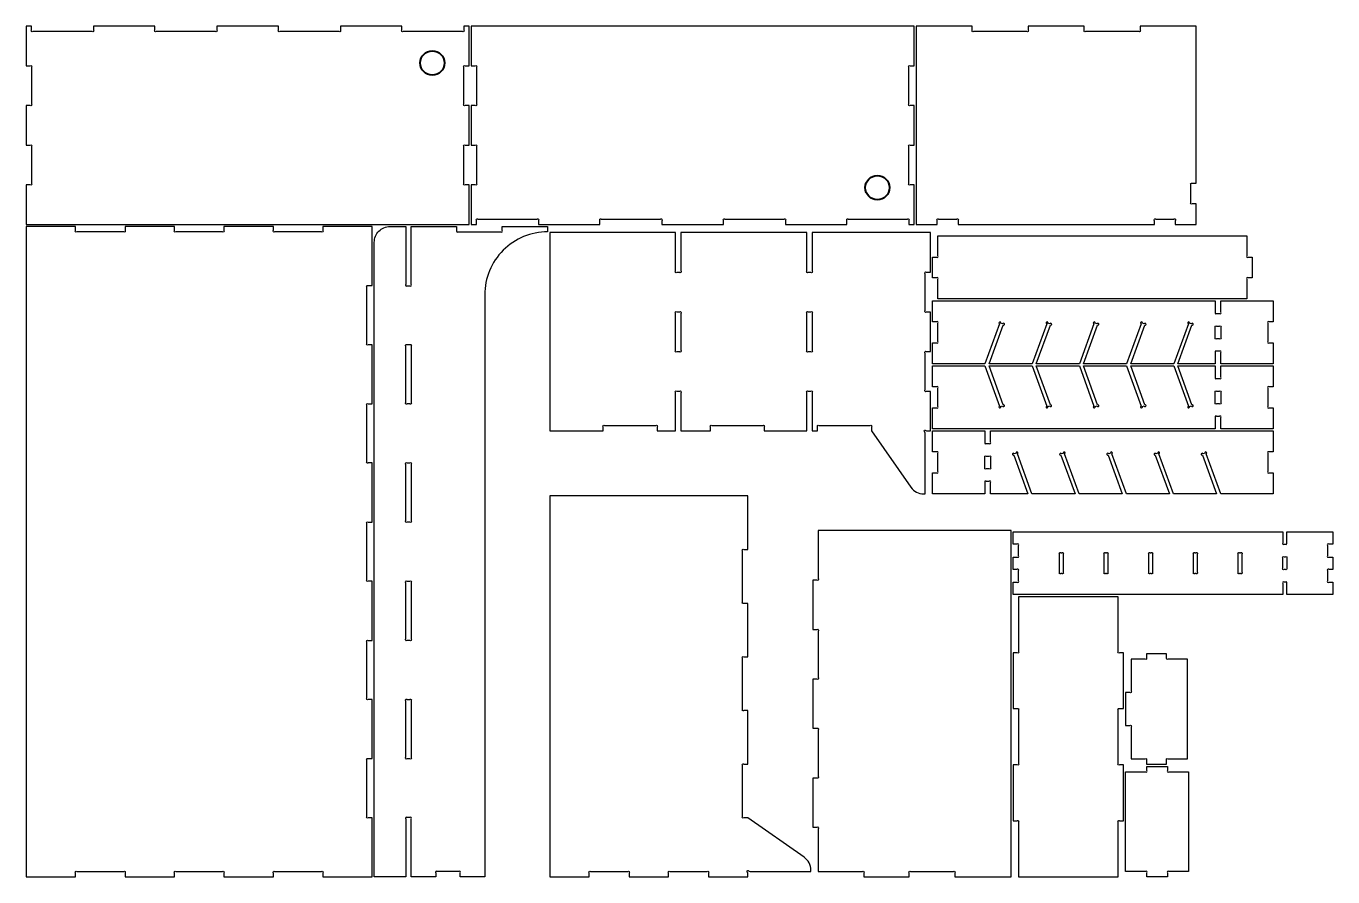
# Model space of a CAD drawing. Header units: millimetres. Extents: x 430 to 9034, y -5038 to -196.
# Drawn here: x 4859 to 9012, y -2898 to -196 of the extents above; entities that cross this region are included whole.
import ezdxf

# ---------------------------------------------------------------- set-up
doc = ezdxf.new("R2010")
doc.units = ezdxf.units.MM
doc.header["$LTSCALE"] = 12.7
doc.layers.get('0').update_dxf_attribs({"linetype": 'CONTINUOUS'})
doc.layers.add('Visible', color=7, linetype='CONTINUOUS', lineweight=40)

msp = doc.modelspace()

# ---------------------------------------------------------------- linework, layer by layer
for points in [[(5068.2, -213, 0.183086), (5067.9, -212.9), (4879.8, -212.9, 0.183086), (4879.4, -213, -0.940716), (4875.2, -208.8, 0.183086), (4875.3, -208.4), (4875.3, -195.7), (4858.5, -195.7), (4858.5, -321.7), (4871.3, -321.7, 0.183086), (4871.6, -321.5, -0.940716), (4875.8, -325.8, 0.183086), (4875.7, -326.1), (4875.7, -443.2, 0.183086), (4875.8, -443.6, -0.940716), (4871.6, -447.8, 0.183086), (4871.3, -447.7), (4858.5, -447.7), (4858.5, -573.7), (4871.3, -573.7, 0.183086), (4871.6, -573.5, -0.940716), (4875.8, -577.8, 0.183086), (4875.7, -578.1), (4875.7, -695.2, 0.183086), (4875.8, -695.6, -0.940716), (4871.6, -699.8, 0.183086), (4871.3, -699.7), (4858.5, -699.7), (4858.5, -825.7), (6266.5, -825.7), (6266.5, -699.7), (6253.8, -699.7, 0.183086), (6253.4, -699.8, -0.940716), (6249.2, -695.6, 0.183086), (6249.3, -695.2), (6249.3, -578.1, 0.183086), (6249.2, -577.8, -0.940716), (6253.4, -573.5, 0.183086), (6253.8, -573.7), (6266.5, -573.7), (6266.5, -447.7), (6253.8, -447.7, 0.183086), (6253.4, -447.8, -0.940716), (6249.2, -443.6, 0.183086), (6249.3, -443.2), (6249.3, -326.1, 0.183086), (6249.2, -325.8, -0.940716), (6253.4, -321.5, 0.183086), (6253.8, -321.7), (6266.5, -321.7), (6266.5, -195.7), (6249.7, -195.7), (6249.7, -208.4, 0.183086), (6249.8, -208.8, -0.940716), (6245.6, -213, 0.183086), (6245.3, -212.9), (6057.1, -212.9, 0.183086), (6056.8, -213, -0.940716), (6052.6, -208.8, 0.183086), (6052.7, -208.4), (6052.7, -195.7), (5857.3, -195.7), (5857.3, -208.4, 0.183086), (5857.4, -208.8, -0.940716), (5853.1, -213, 0.183086), (5852.8, -212.9), (5664.7, -212.9, 0.183086), (5664.3, -213, -0.940716), (5660.1, -208.8, 0.183086), (5660.2, -208.4), (5660.2, -195.7), (5464.8, -195.7), (5464.8, -208.4, 0.183086), (5464.9, -208.8, -0.940716), (5460.7, -213, 0.183086), (5460.4, -212.9), (5272.2, -212.9, 0.183086), (5271.9, -213, -0.940716), (5267.6, -208.8, 0.183086), (5267.8, -208.4), (5267.8, -195.7), (5072.3, -195.7), (5072.3, -208.4, 0.183086), (5072.5, -208.8, -0.940716)], [(6293.9, -808.3, 0.183086), (6294.3, -808.5), (6482.4, -808.5, 0.183086), (6482.7, -808.3, -0.940716), (6487, -812.6, 0.183086), (6486.8, -812.9), (6486.8, -825.7), (6682.3, -825.7), (6682.3, -812.9, 0.183086), (6682.1, -812.6, -0.940716), (6686.4, -808.3, 0.183086), (6686.7, -808.5), (6874.9, -808.5, 0.183086), (6875.2, -808.3, -0.940716), (6879.4, -812.6, 0.183086), (6879.3, -812.9), (6879.3, -825.7), (7074.7, -825.7), (7074.7, -812.9, 0.183086), (7074.6, -812.6, -0.940716), (7078.8, -808.3, 0.183086), (7079.2, -808.5), (7267.3, -808.5, 0.183086), (7267.6, -808.3, -0.940716), (7271.9, -812.6, 0.183086), (7271.8, -812.9), (7271.8, -825.7), (7467.2, -825.7), (7467.2, -812.9, 0.183086), (7467.1, -812.6, -0.940716), (7471.3, -808.3, 0.183086), (7471.6, -808.5), (7659.8, -808.5, 0.183086), (7660.1, -808.3, -0.940716), (7664.3, -812.6, 0.183086), (7664.2, -812.9), (7664.2, -825.7), (7681, -825.7), (7681, -699.7), (7668.3, -699.7, 0.183086), (7667.9, -699.8, -0.940716), (7663.7, -695.6, 0.183086), (7663.8, -695.2), (7663.8, -578.1, 0.183086), (7663.7, -577.8, -0.940716), (7667.9, -573.5, 0.183086), (7668.3, -573.7), (7681, -573.7), (7681, -447.7), (7668.3, -447.7, 0.183086), (7667.9, -447.8, -0.940716), (7663.7, -443.6, 0.183086), (7663.8, -443.2), (7663.8, -326.1, 0.183086), (7663.7, -325.8, -0.940716), (7667.9, -321.5, 0.183086), (7668.3, -321.7), (7681, -321.7), (7681, -195.7), (6273, -195.7), (6273, -321.7), (6285.8, -321.7, 0.183086), (6286.1, -321.5, -0.940716), (6290.3, -325.8, 0.183086), (6290.2, -326.1), (6290.2, -443.2, 0.183086), (6290.3, -443.6, -0.940716), (6286.1, -447.8, 0.183086), (6285.8, -447.7), (6273, -447.7), (6273, -573.7), (6285.8, -573.7, 0.183086), (6286.1, -573.5, -0.940716), (6290.3, -577.8, 0.183086), (6290.2, -578.1), (6290.2, -695.2, 0.183086), (6290.3, -695.6, -0.940716), (6286.1, -699.8, 0.183086), (6285.8, -699.7), (6273, -699.7), (6273, -825.7), (6289.8, -825.7), (6289.8, -812.9, 0.183086), (6289.7, -812.6, -0.940716)], [(8510.8, -825.7), (8577.5, -825.7), (8577.5, -760.3), (8564.8, -760.3, 0.183086), (8564.4, -760.5, -0.940716), (8560.2, -756.2, 0.183086), (8560.3, -755.9), (8560.3, -699.4, 0.183086), (8560.2, -699.1, -0.940716), (8564.4, -694.9, 0.183086), (8564.8, -695), (8577.5, -695), (8577.5, -195.7), (8399.5, -195.7), (8399.5, -208.4, 0.183086), (8399.6, -208.8, -0.940716), (8395.4, -213, 0.183086), (8395.1, -212.9), (8226, -212.9, 0.183086), (8225.6, -213, -0.940716), (8221.4, -208.8, 0.183086), (8221.5, -208.4), (8221.5, -195.7), (8043.5, -195.7), (8043.5, -208.4, 0.183086), (8043.6, -208.8, -0.940716), (8039.4, -213, 0.183086), (8039.1, -212.9), (7870, -212.9, 0.183086), (7869.6, -213, -0.940716), (7865.4, -208.8, 0.183086), (7865.5, -208.4), (7865.5, -195.7), (7687.5, -195.7), (7687.5, -825.7), (7754.2, -825.7), (7754.2, -812.9, 0.183086), (7754.1, -812.6, -0.940716), (7758.3, -808.3, 0.183086), (7758.6, -808.5), (7816.4, -808.5, 0.183086), (7816.7, -808.3, -0.940716), (7821, -812.6, 0.183086), (7820.8, -812.9), (7820.8, -825.7), (8444.2, -825.7), (8444.2, -812.9, 0.183086), (8444.1, -812.6, -0.940716), (8448.3, -808.3, 0.183086), (8448.6, -808.5), (8506.4, -808.5, 0.183086), (8506.7, -808.3, -0.940716), (8511, -812.6, 0.183086), (8510.8, -812.9)], [(5801.4, -832.2), (5801.4, -844.9, 0.183086), (5801.5, -845.3, -0.940716), (5797.3, -849.5, 0.183086), (5796.9, -849.4), (5648.7, -849.4, 0.183086), (5648.3, -849.5, -0.940716), (5644.1, -845.3, 0.183086), (5644.2, -844.9), (5644.2, -832.2), (5487.1, -832.2), (5487.1, -844.9, 0.183086), (5487.2, -845.3, -0.940716), (5483, -849.5, 0.183086), (5482.6, -849.4), (5334.4, -849.4, 0.183086), (5334.1, -849.5, -0.940716), (5329.8, -845.3, 0.183086), (5329.9, -844.9), (5329.9, -832.2), (5172.8, -832.2), (5172.8, -844.9, 0.183086), (5172.9, -845.3, -0.940716), (5168.7, -849.5, 0.183086), (5168.4, -849.4), (5020.1, -849.4, 0.183086), (5019.8, -849.5, -0.940716), (5015.5, -845.3, 0.183086), (5015.7, -844.9), (5015.7, -832.2), (4858.5, -832.2), (4858.5, -2898.2), (5015.7, -2898.2), (5015.7, -2885.4, 0.183086), (5015.5, -2885.1, -0.940716), (5019.8, -2880.8, 0.183086), (5020.1, -2881), (5168.4, -2881, 0.183086), (5168.7, -2880.8, -0.940716), (5172.9, -2885.1, 0.183086), (5172.8, -2885.4), (5172.8, -2898.2), (5329.9, -2898.2), (5329.9, -2885.4, 0.183086), (5329.8, -2885.1, -0.940716), (5334.1, -2880.8, 0.183086), (5334.4, -2881), (5482.6, -2881, 0.183086), (5483, -2880.8, -0.940716), (5487.2, -2885.1, 0.183086), (5487.1, -2885.4), (5487.1, -2898.2), (5644.2, -2898.2), (5644.2, -2885.4, 0.183086), (5644.1, -2885.1, -0.940716), (5648.3, -2880.8, 0.183086), (5648.7, -2881), (5796.9, -2881, 0.183086), (5797.3, -2880.8, -0.940716), (5801.5, -2885.1, 0.183086), (5801.4, -2885.4), (5801.4, -2898.2), (5958.5, -2898.2), (5958.5, -2710.3), (5945.8, -2710.3, 0.183086), (5945.4, -2710.5, -0.940716), (5941.2, -2706.2, 0.183086), (5941.3, -2705.9), (5941.3, -2527, 0.183086), (5941.2, -2526.6, -0.940716), (5945.4, -2522.4, 0.183086), (5945.8, -2522.5), (5958.5, -2522.5), (5958.5, -2334.7), (5945.8, -2334.7, 0.183086), (5945.4, -2334.8, -0.940716), (5941.2, -2330.6, 0.183086), (5941.3, -2330.3), (5941.3, -2151.3, 0.183086), (5941.2, -2151, -0.940716), (5945.4, -2146.8, 0.183086), (5945.8, -2146.9), (5958.5, -2146.9), (5958.5, -1959.1), (5945.8, -1959.1, 0.183086), (5945.4, -1959.2, -0.940716), (5941.2, -1955, 0.183086), (5941.3, -1954.6), (5941.3, -1775.7, 0.183086), (5941.2, -1775.4, -0.940716), (5945.4, -1771.1, 0.183086), (5945.8, -1771.3), (5958.5, -1771.3), (5958.5, -1583.4), (5945.8, -1583.4, 0.183086), (5945.4, -1583.6, -0.940716), (5941.2, -1579.3, 0.183086), (5941.3, -1579), (5941.3, -1400.1, 0.183086), (5941.2, -1399.7, -0.940716), (5945.4, -1395.5, 0.183086), (5945.8, -1395.6), (5958.5, -1395.6), (5958.5, -1207.8), (5945.8, -1207.8, 0.183086), (5945.4, -1207.9, -0.940716), (5941.2, -1203.7, 0.183086), (5941.3, -1203.4), (5941.3, -1024.4, 0.183086), (5941.2, -1024.1, -0.940716), (5945.4, -1019.9, 0.183086), (5945.8, -1020), (5958.5, -1020), (5958.5, -832.2)], [(6068.9, -1020.5, -0.183086), (6069.3, -1020.4), (6077.8, -1020.4, -0.183086), (6078.1, -1020.5, 0.940716), (6082.3, -1016.3, -0.183086), (6082.2, -1015.9), (6082.2, -832.2), (6226.8, -832.2), (6226.8, -844.9, -0.183086), (6226.7, -845.3, 0.940716), (6230.9, -849.5, -0.183086), (6231.3, -849.4), (6367, -849.4, -0.183086), (6367.3, -849.5, 0.940716), (6371.5, -845.3, -0.183086), (6371.4, -844.9), (6371.4, -832.2), (6516, -832.2), (6516, -849.2, 0.414214), (6316, -1049.2), (6316, -2898.2), (6238.1, -2898.2), (6238.1, -2885.4, -0.183086), (6238.2, -2885.1, 0.940716), (6234, -2880.8, -0.183086), (6233.6, -2881), (6164.6, -2881, -0.183086), (6164.3, -2880.8, 0.940716), (6160, -2885.1, -0.183086), (6160.1, -2885.4), (6160.1, -2898.2), (6082.2, -2898.2), (6082.2, -2714.4, -0.183086), (6082.3, -2714.1, 0.940716), (6078.1, -2709.8, -0.183086), (6077.8, -2709.9), (6069.3, -2709.9, -0.183086), (6068.9, -2709.8, 0.940716), (6064.7, -2714.1, -0.183086), (6064.8, -2714.4), (6064.8, -2898.2), (5965, -2898.2), (5965, -882.2, -0.414214), (6015, -832.2), (6064.8, -832.2), (6064.8, -1015.9, -0.183086), (6064.7, -1016.3, 0.940716)], [(7339.3, -1481.7), (7339.3, -1359.7, 0.183086), (7339.2, -1359.4, -0.940716), (7343.4, -1355.1, 0.183086), (7343.8, -1355.3), (7352.3, -1355.3, 0.183086), (7352.6, -1355.1, -0.940716), (7356.8, -1359.4, 0.183086), (7356.7, -1359.7), (7356.7, -1481.7), (7374.1, -1481.7), (7374.1, -1468.9, 0.183086), (7374, -1468.6, -0.940716), (7378.2, -1464.3, 0.183086), (7378.6, -1464.5), (7540.9, -1464.5, 0.183086), (7541.2, -1464.3, -0.940716), (7545.4, -1468.6, 0.183086), (7545.3, -1468.9), (7545.3, -1481.7), (7670.4, -1660.3, 0.244735), (7711.3, -1681.7), (7715.3, -1681.7), (7715.3, -1488.4, 0.213422), (7713.3, -1483.9, -1.05728), (7717.6, -1479.7, 0.213422), (7722, -1481.7), (7732.5, -1481.7), (7732.5, -1356.1), (7719.8, -1356.1, 0.183086), (7719.4, -1356.2, -0.940716), (7715.2, -1352, 0.183086), (7715.3, -1351.6), (7715.3, -1233.7, 0.183086), (7715.2, -1233.4, -0.940716), (7719.4, -1229.1, 0.183086), (7719.8, -1229.3), (7732.5, -1229.3), (7732.5, -1104.1), (7719.8, -1104.1, 0.183086), (7719.4, -1104.2, -0.940716), (7715.2, -1100, 0.183086), (7715.3, -1099.6), (7715.3, -981.7, 0.183086), (7715.2, -981.4, -0.940716), (7719.4, -977.1, 0.183086), (7719.8, -977.3), (7732.5, -977.3), (7732.5, -851.7), (7356.7, -851.7), (7356.7, -973.6, 0.183086), (7356.8, -974, -0.940716), (7352.6, -978.2, 0.183086), (7352.3, -978.1), (7343.8, -978.1, 0.183086), (7343.4, -978.2, -0.940716), (7339.2, -974, 0.183086), (7339.3, -973.6), (7339.3, -851.7), (6939.7, -851.7), (6939.7, -973.6, 0.183086), (6939.8, -974, -0.940716), (6935.6, -978.2, 0.183086), (6935.3, -978.1), (6926.8, -978.1, 0.183086), (6926.4, -978.2, -0.940716), (6922.2, -974, 0.183086), (6922.3, -973.6), (6922.3, -851.7), (6522.5, -851.7), (6522.5, -1481.7), (6692.5, -1481.7), (6692.5, -1468.9, 0.183086), (6692.4, -1468.6, -0.940716), (6696.6, -1464.3, 0.183086), (6697, -1464.5), (6859.3, -1464.5, 0.183086), (6859.6, -1464.3, -0.940716), (6863.8, -1468.6, 0.183086), (6863.7, -1468.9), (6863.7, -1481.7), (6922.3, -1481.7), (6922.3, -1359.7, 0.183086), (6922.2, -1359.4, -0.940716), (6926.4, -1355.1, 0.183086), (6926.8, -1355.3), (6935.3, -1355.3, 0.183086), (6935.6, -1355.1, -0.940716), (6939.8, -1359.4, 0.183086), (6939.7, -1359.7), (6939.7, -1481.7), (7033.3, -1481.7), (7033.3, -1468.9, 0.183086), (7033.2, -1468.6, -0.940716), (7037.4, -1464.3, 0.183086), (7037.8, -1464.5), (7200.1, -1464.5, 0.183086), (7200.4, -1464.3, -0.940716), (7204.6, -1468.6, 0.183086), (7204.5, -1468.9), (7204.5, -1481.7)], [(7751.8, -995.1), (7739, -995.1), (7739, -929.2), (7751.8, -929.2, -0.183086), (7752.1, -929.4, 0.940716), (7756.3, -925.1, -0.183086), (7756.2, -924.8), (7756.2, -862.2), (8737.8, -862.2), (8737.8, -924.8, -0.183086), (8737.7, -925.1, 0.940716), (8741.9, -929.4, -0.183086), (8742.3, -929.2), (8755, -929.2), (8755, -995.1), (8742.3, -995.1, -0.183086), (8741.9, -995, 0.940716), (8737.7, -999.2, -0.183086), (8737.8, -999.5), (8737.8, -1062.2), (7756.2, -1062.2), (7756.2, -999.5, -0.183086), (7756.3, -999.2, 0.940716), (7752.1, -995, -0.183086)], [(7756.2, -1197.6), (7756.2, -1139.8, -0.183086), (7756.3, -1139.4, 0.940716), (7752.1, -1135.2, -0.183086), (7751.8, -1135.3), (7739, -1135.3), (7739, -1068.7), (8637.8, -1068.7), (8637.8, -1104.2, -0.183086), (8637.7, -1104.6, 0.940716), (8641.9, -1108.8, -0.183086), (8642.3, -1108.7), (8650.8, -1108.7, -0.183086), (8651.1, -1108.8, 0.940716), (8655.3, -1104.6, -0.183086), (8655.2, -1104.2), (8655.2, -1068.7), (8822, -1068.7), (8822, -1135.3), (8809.3, -1135.3, -0.183086), (8808.9, -1135.2, 0.940716), (8804.7, -1139.4, -0.183086), (8804.8, -1139.8), (8804.8, -1197.6, -0.183086), (8804.7, -1197.9, 0.940716), (8808.9, -1202.1, -0.183086), (8809.3, -1202), (8822, -1202), (8822, -1268.7), (8655.2, -1268.7), (8655.2, -1233.1, -0.183086), (8655.3, -1232.8, 0.940716), (8651.1, -1228.5, -0.183086), (8650.8, -1228.7), (8642.3, -1228.7, -0.183086), (8641.9, -1228.5, 0.940716), (8637.7, -1232.8, -0.183086), (8637.8, -1233.1), (8637.8, -1268.7), (8519, -1268.7), (8563.8, -1145.5, 2.414214), (8562, -1141.6), (8556, -1139.4, 2.414214), (8552.2, -1141.2), (8505.8, -1268.7), (8369, -1268.7), (8413.8, -1145.5, 2.414214), (8412, -1141.6), (8406, -1139.4, 2.414214), (8402.2, -1141.2), (8355.8, -1268.7), (8219, -1268.7), (8263.8, -1145.5, 2.414214), (8262, -1141.6), (8256, -1139.4, 2.414214), (8252.2, -1141.2), (8205.8, -1268.7), (8069, -1268.7), (8113.8, -1145.5, 2.414214), (8112, -1141.6), (8106, -1139.4, 2.414214), (8102.2, -1141.2), (8055.8, -1268.7), (7919, -1268.7), (7963.8, -1145.5, 2.414214), (7962, -1141.6), (7956, -1139.4, 2.414214), (7952.2, -1141.2), (7905.8, -1268.7), (7739, -1268.7), (7739, -1202), (7751.8, -1202, -0.183086), (7752.1, -1202.1, 0.940716), (7756.3, -1197.9, -0.183086)], [(6939.8, -1226, -0.940716), (6935.6, -1230.2, 0.183086), (6935.3, -1230.1), (6926.8, -1230.1, 0.183086), (6926.4, -1230.2, -0.940716), (6922.2, -1226, 0.183086), (6922.3, -1225.6), (6922.3, -1107.7, 0.183086), (6922.2, -1107.4, -0.940716), (6926.4, -1103.1, 0.183086), (6926.8, -1103.3), (6935.3, -1103.3, 0.183086), (6935.6, -1103.1, -0.940716), (6939.8, -1107.4, 0.183086), (6939.7, -1107.7), (6939.7, -1225.6, 0.183086)], [(7339.2, -1107.4, -0.940716), (7343.4, -1103.1, 0.183086), (7343.8, -1103.3), (7352.3, -1103.3, 0.183086), (7352.6, -1103.1, -0.940716), (7356.8, -1107.4, 0.183086), (7356.7, -1107.7), (7356.7, -1225.6, 0.183086), (7356.8, -1226, -0.940716), (7352.6, -1230.2, 0.183086), (7352.3, -1230.1), (7343.8, -1230.1, 0.183086), (7343.4, -1230.2, -0.940716), (7339.2, -1226, 0.183086), (7339.3, -1225.6), (7339.3, -1107.7, 0.183086)], [(8637.7, -1184.6, 0.183086), (8637.8, -1184.2), (8637.8, -1153.1, 0.183086), (8637.7, -1152.8, -0.940716), (8641.9, -1148.5, 0.183086), (8642.3, -1148.7), (8650.8, -1148.7, 0.183086), (8651.1, -1148.5, -0.940716), (8655.3, -1152.8, 0.183086), (8655.2, -1153.1), (8655.2, -1184.2, 0.183086), (8655.3, -1184.6, -0.940716), (8651.1, -1188.8, 0.183086), (8650.8, -1188.7), (8642.3, -1188.7, 0.183086), (8641.9, -1188.8, -0.940716)], [(6082.3, -1391.9, -0.940716), (6078.1, -1396.1, 0.183086), (6077.8, -1396), (6069.3, -1396, 0.183086), (6068.9, -1396.1, -0.940716), (6064.7, -1391.9, 0.183086), (6064.8, -1391.6), (6064.8, -1211.8, 0.183086), (6064.7, -1211.5, -0.940716), (6068.9, -1207.3, 0.183086), (6069.3, -1207.4), (6077.8, -1207.4, 0.183086), (6078.1, -1207.3, -0.940716), (6082.3, -1211.5, 0.183086), (6082.2, -1211.8), (6082.2, -1391.6, 0.183086)], [(8505.8, -1275.2), (8552.2, -1402.6, 2.414214), (8556, -1404.4), (8562, -1402.2, 2.414214), (8563.8, -1398.4), (8519, -1275.2), (8637.8, -1275.2), (8637.8, -1310.7, -0.183086), (8637.7, -1311.1, 0.940716), (8641.9, -1315.3, -0.183086), (8642.3, -1315.2), (8650.8, -1315.2, -0.183086), (8651.1, -1315.3, 0.940716), (8655.3, -1311.1, -0.183086), (8655.2, -1310.7), (8655.2, -1275.2), (8822, -1275.2), (8822, -1341.8), (8809.3, -1341.8, -0.183086), (8808.9, -1341.7, 0.940716), (8804.7, -1345.9, -0.183086), (8804.8, -1346.3), (8804.8, -1404.1, -0.183086), (8804.7, -1404.4, 0.940716), (8808.9, -1408.6, -0.183086), (8809.3, -1408.5), (8822, -1408.5), (8822, -1475.2), (8655.2, -1475.2), (8655.2, -1439.6, -0.183086), (8655.3, -1439.3, 0.940716), (8651.1, -1435, -0.183086), (8650.8, -1435.2), (8642.3, -1435.2, -0.183086), (8641.9, -1435, 0.940716), (8637.7, -1439.3, -0.183086), (8637.8, -1439.6), (8637.8, -1475.2), (7739, -1475.2), (7739, -1408.5), (7751.8, -1408.5, -0.183086), (7752.1, -1408.6, 0.940716), (7756.3, -1404.4, -0.183086), (7756.2, -1404.1), (7756.2, -1346.3, -0.183086), (7756.3, -1345.9, 0.940716), (7752.1, -1341.7, -0.183086), (7751.8, -1341.8), (7739, -1341.8), (7739, -1275.2), (7905.8, -1275.2), (7952.2, -1402.6, 2.414214), (7956, -1404.4), (7962, -1402.2, 2.414214), (7963.8, -1398.4), (7919, -1275.2), (8055.8, -1275.2), (8102.2, -1402.6, 2.414214), (8106, -1404.4), (8112, -1402.2, 2.414214), (8113.8, -1398.4), (8069, -1275.2), (8205.8, -1275.2), (8252.2, -1402.6, 2.414214), (8256, -1404.4), (8262, -1402.2, 2.414214), (8263.8, -1398.4), (8219, -1275.2), (8355.8, -1275.2), (8402.2, -1402.6, 2.414214), (8406, -1404.4), (8412, -1402.2, 2.414214), (8413.8, -1398.4), (8369, -1275.2)], [(8651.1, -1395.3, 0.183086), (8650.8, -1395.2), (8642.3, -1395.2, 0.183086), (8641.9, -1395.3, -0.940716), (8637.7, -1391.1, 0.183086), (8637.8, -1390.7), (8637.8, -1359.6, 0.183086), (8637.7, -1359.3, -0.940716), (8641.9, -1355, 0.183086), (8642.3, -1355.2), (8650.8, -1355.2, 0.183086), (8651.1, -1355, -0.940716), (8655.3, -1359.3, 0.183086), (8655.2, -1359.6), (8655.2, -1390.7, 0.183086), (8655.3, -1391.1, -0.940716)], [(8449, -1554.6, 2.414214), (8447.2, -1558.5), (8492, -1681.7), (8355.2, -1681.7), (8308.8, -1554.2, 2.414214), (8305, -1552.4), (8299, -1554.6, 2.414214), (8297.2, -1558.5), (8342, -1681.7), (8205.2, -1681.7), (8158.8, -1554.2, 2.414214), (8155, -1552.4), (8149, -1554.6, 2.414214), (8147.2, -1558.5), (8192, -1681.7), (8055.2, -1681.7), (8008.8, -1554.2, 2.414214), (8005, -1552.4), (7999, -1554.6, 2.414214), (7997.2, -1558.5), (8042, -1681.7), (7923.2, -1681.7), (7923.2, -1646.1, -0.183086), (7923.3, -1645.8, 0.940716), (7919.1, -1641.5, -0.183086), (7918.8, -1641.7), (7910.3, -1641.7, -0.183086), (7909.9, -1641.5, 0.940716), (7905.7, -1645.8, -0.183086), (7905.8, -1646.1), (7905.8, -1681.7), (7739, -1681.7), (7739, -1615), (7751.8, -1615, -0.183086), (7752.1, -1615.1, 0.940716), (7756.3, -1610.9, -0.183086), (7756.2, -1610.6), (7756.2, -1552.8, -0.183086), (7756.3, -1552.4, 0.940716), (7752.1, -1548.2, -0.183086), (7751.8, -1548.3), (7739, -1548.3), (7739, -1481.7), (7905.8, -1481.7), (7905.8, -1517.2, -0.183086), (7905.7, -1517.6, 0.940716), (7909.9, -1521.8, -0.183086), (7910.3, -1521.7), (7918.8, -1521.7, -0.183086), (7919.1, -1521.8, 0.940716), (7923.3, -1517.6, -0.183086), (7923.2, -1517.2), (7923.2, -1481.7), (8822, -1481.7), (8822, -1548.3), (8809.3, -1548.3, -0.183086), (8808.9, -1548.2, 0.940716), (8804.7, -1552.4, -0.183086), (8804.8, -1552.8), (8804.8, -1610.6, -0.183086), (8804.7, -1610.9, 0.940716), (8808.9, -1615.1, -0.183086), (8809.3, -1615), (8822, -1615), (8822, -1681.7), (8655.2, -1681.7), (8608.8, -1554.2, 2.414214), (8605, -1552.4), (8599, -1554.6, 2.414214), (8597.2, -1558.5), (8642, -1681.7), (8505.2, -1681.7), (8458.8, -1554.2, 2.414214), (8455, -1552.4)], [(7909.9, -1561.5, 0.183086), (7910.3, -1561.7), (7918.8, -1561.7, 0.183086), (7919.1, -1561.5, -0.940716), (7923.3, -1565.8, 0.183086), (7923.2, -1566.1), (7923.2, -1597.2, 0.183086), (7923.3, -1597.6, -0.940716), (7919.1, -1601.8, 0.183086), (7918.8, -1601.7), (7910.3, -1601.7, 0.183086), (7909.9, -1601.8, -0.940716), (7905.7, -1597.6, 0.183086), (7905.8, -1597.2), (7905.8, -1566.1, 0.183086), (7905.7, -1565.8, -0.940716)], [(6082.3, -1767.5, -0.940716), (6078.1, -1771.8, 0.183086), (6077.8, -1771.7), (6069.3, -1771.7, 0.183086), (6068.9, -1771.8, -0.940716), (6064.7, -1767.5, 0.183086), (6064.8, -1767.2), (6064.8, -1587.5, 0.183086), (6064.7, -1587.1, -0.940716), (6068.9, -1582.9, 0.183086), (6069.3, -1583), (6077.8, -1583, 0.183086), (6078.1, -1582.9, -0.940716), (6082.3, -1587.1, 0.183086), (6082.2, -1587.5), (6082.2, -1767.2, 0.183086)], [(7152.5, -2898.2), (7152.5, -2887.7, 0.213422), (7150.5, -2883.2, -1.05728), (7154.8, -2879, 0.213422), (7159.2, -2881), (7352.5, -2881), (7352.5, -2877, 0.244735), (7331.2, -2836), (7152.5, -2711), (7139.8, -2711, 0.183086), (7139.4, -2711.1, -0.940716), (7135.2, -2706.9, 0.183086), (7135.3, -2706.5), (7135.3, -2544.2, 0.183086), (7135.2, -2543.9, -0.940716), (7139.4, -2539.6, 0.183086), (7139.8, -2539.8), (7152.5, -2539.8), (7152.5, -2370.2), (7139.8, -2370.2, 0.183086), (7139.4, -2370.3, -0.940716), (7135.2, -2366.1, 0.183086), (7135.3, -2365.7), (7135.3, -2203.4, 0.183086), (7135.2, -2203.1, -0.940716), (7139.4, -2198.8, 0.183086), (7139.8, -2199), (7152.5, -2199), (7152.5, -2029.4), (7139.8, -2029.4, 0.183086), (7139.4, -2029.5, -0.940716), (7135.2, -2025.3, 0.183086), (7135.3, -2024.9), (7135.3, -1862.6, 0.183086), (7135.2, -1862.3, -0.940716), (7139.4, -1858, 0.183086), (7139.8, -1858.2), (7152.5, -1858.2), (7152.5, -1688.2), (6522.5, -1688.2), (6522.5, -2898.2), (6648.1, -2898.2), (6648.1, -2885.4, 0.183086), (6648, -2885.1, -0.940716), (6652.2, -2880.8, 0.183086), (6652.6, -2881), (6770.5, -2881, 0.183086), (6770.8, -2880.8, -0.940716), (6775, -2885.1, 0.183086), (6774.9, -2885.4), (6774.9, -2898.2), (6900.1, -2898.2), (6900.1, -2885.4, 0.183086), (6900, -2885.1, -0.940716), (6904.2, -2880.8, 0.183086), (6904.6, -2881), (7022.5, -2881, 0.183086), (7022.8, -2880.8, -0.940716), (7027, -2885.1, 0.183086), (7026.9, -2885.4), (7026.9, -2898.2)], [(7376.2, -2745.1), (7376.2, -2881), (7516.8, -2881, 0.183086), (7517.1, -2880.8, -0.940716), (7521.3, -2885.1, 0.183086), (7521.2, -2885.4), (7521.2, -2898.2), (7665, -2898.2), (7665, -2885.4, 0.183086), (7664.9, -2885.1, -0.940716), (7669.1, -2880.8, 0.183086), (7669.5, -2881), (7806, -2881, 0.183086), (7806.3, -2880.8, -0.940716), (7810.5, -2885.1, 0.183086), (7810.4, -2885.4), (7810.4, -2898.2), (7989, -2898.2), (7989, -1798.2), (7376.2, -1798.2), (7376.2, -1951.3, 0.183086), (7376.3, -1951.6, -0.940716), (7372.1, -1955.8, 0.183086), (7371.8, -1955.7), (7359, -1955.7), (7359, -2112.1), (7371.8, -2112.1, 0.183086), (7372.1, -2111.9, -0.940716), (7376.3, -2116.2, 0.183086), (7376.2, -2116.5), (7376.2, -2265.6, 0.183086), (7376.3, -2265.9, -0.940716), (7372.1, -2270.1, 0.183086), (7371.8, -2270), (7359, -2270), (7359, -2426.3), (7371.8, -2426.3, 0.183086), (7372.1, -2426.2, -0.940716), (7376.3, -2430.4, 0.183086), (7376.2, -2430.8), (7376.2, -2579.8, 0.183086), (7376.3, -2580.2, -0.940716), (7372.1, -2584.4, 0.183086), (7371.8, -2584.3), (7359, -2584.3), (7359, -2740.6), (7371.8, -2740.6, 0.183086), (7372.1, -2740.5, -0.940716), (7376.3, -2744.7, 0.183086)], [(9011.5, -1841.3), (8998.8, -1841.3, -0.183086), (8998.4, -1841.1, 0.940716), (8994.2, -1845.4, -0.183086), (8994.3, -1845.7), (8994.3, -1877.6, -0.183086), (8994.2, -1878, 0.940716), (8998.4, -1882.2, -0.183086), (8998.8, -1882.1), (9011.5, -1882.1), (9011.5, -1921.3), (8998.8, -1921.3, -0.183086), (8998.4, -1921.1, 0.940716), (8994.2, -1925.4, -0.183086), (8994.3, -1925.7), (8994.3, -1957.6, -0.183086), (8994.2, -1958, 0.940716), (8998.4, -1962.2, -0.183086), (8998.8, -1962.1), (9011.5, -1962.1), (9011.5, -2001.7), (8864.7, -2001.7), (8864.7, -1966.1, -0.183086), (8864.8, -1965.8, 0.940716), (8860.6, -1961.5, -0.183086), (8860.3, -1961.7), (8856.8, -1961.7, -0.183086), (8856.4, -1961.5, 0.940716), (8852.2, -1965.8, -0.183086), (8852.3, -1966.1), (8852.3, -2001.7), (7995.5, -2001.7), (7995.5, -1962.1), (8008.3, -1962.1, -0.183086), (8008.6, -1962.2, 0.940716), (8012.8, -1958, -0.183086), (8012.7, -1957.6), (8012.7, -1925.7, -0.183086), (8012.8, -1925.4, 0.940716), (8008.6, -1921.1, -0.183086), (8008.3, -1921.3), (7995.5, -1921.3), (7995.5, -1882.1), (8008.3, -1882.1, -0.183086), (8008.6, -1882.2, 0.940716), (8012.8, -1878, -0.183086), (8012.7, -1877.6), (8012.7, -1845.7, -0.183086), (8012.8, -1845.4, 0.940716), (8008.6, -1841.1, -0.183086), (8008.3, -1841.3), (7995.5, -1841.3), (7995.5, -1801.7), (8852.3, -1801.7), (8852.3, -1837.2, -0.183086), (8852.2, -1837.6, 0.940716), (8856.4, -1841.8, -0.183086), (8856.8, -1841.7), (8860.3, -1841.7, -0.183086), (8860.6, -1841.8, 0.940716), (8864.8, -1837.6, -0.183086), (8864.7, -1837.2), (8864.7, -1801.7), (9011.5, -1801.7)], [(8146.8, -1868.3), (8150.3, -1868.3, 0.183086), (8150.6, -1868.2, -0.940716), (8154.8, -1872.4, 0.183086), (8154.7, -1872.8), (8154.7, -1930.6, 0.183086), (8154.8, -1930.9, -0.940716), (8150.6, -1935.1, 0.183086), (8150.3, -1935), (8146.8, -1935, 0.183086), (8146.4, -1935.1, -0.940716), (8142.2, -1930.9, 0.183086), (8142.3, -1930.6), (8142.3, -1872.8, 0.183086), (8142.2, -1872.4, -0.940716), (8146.4, -1868.2, 0.183086)], [(8288.8, -1868.3), (8292.3, -1868.3, 0.183086), (8292.6, -1868.2, -0.940716), (8296.8, -1872.4, 0.183086), (8296.7, -1872.8), (8296.7, -1930.6, 0.183086), (8296.8, -1930.9, -0.940716), (8292.6, -1935.1, 0.183086), (8292.3, -1935), (8288.8, -1935, 0.183086), (8288.4, -1935.1, -0.940716), (8284.2, -1930.9, 0.183086), (8284.3, -1930.6), (8284.3, -1872.8, 0.183086), (8284.2, -1872.4, -0.940716), (8288.4, -1868.2, 0.183086)], [(8430.4, -1868.2, 0.183086), (8430.8, -1868.3), (8434.3, -1868.3, 0.183086), (8434.6, -1868.2, -0.940716), (8438.8, -1872.4, 0.183086), (8438.7, -1872.8), (8438.7, -1930.6, 0.183086), (8438.8, -1930.9, -0.940716), (8434.6, -1935.1, 0.183086), (8434.3, -1935), (8430.8, -1935, 0.183086), (8430.4, -1935.1, -0.940716), (8426.2, -1930.9, 0.183086), (8426.3, -1930.6), (8426.3, -1872.8, 0.183086), (8426.2, -1872.4, -0.940716)], [(8572.4, -1868.2, 0.183086), (8572.8, -1868.3), (8576.3, -1868.3, 0.183086), (8576.6, -1868.2, -0.940716), (8580.8, -1872.4, 0.183086), (8580.7, -1872.8), (8580.7, -1930.6, 0.183086), (8580.8, -1930.9, -0.940716), (8576.6, -1935.1, 0.183086), (8576.3, -1935), (8572.8, -1935, 0.183086), (8572.4, -1935.1, -0.940716), (8568.2, -1930.9, 0.183086), (8568.3, -1930.6), (8568.3, -1872.8, 0.183086), (8568.2, -1872.4, -0.940716)], [(8714.8, -1868.3), (8718.3, -1868.3, 0.183086), (8718.6, -1868.2, -0.940716), (8722.8, -1872.4, 0.183086), (8722.7, -1872.8), (8722.7, -1930.6, 0.183086), (8722.8, -1930.9, -0.940716), (8718.6, -1935.1, 0.183086), (8718.3, -1935), (8714.8, -1935, 0.183086), (8714.4, -1935.1, -0.940716), (8710.2, -1930.9, 0.183086), (8710.3, -1930.6), (8710.3, -1872.8, 0.183086), (8710.2, -1872.4, -0.940716), (8714.4, -1868.2, 0.183086)], [(8852.2, -1885.8, -0.940716), (8856.4, -1881.5, 0.183086), (8856.8, -1881.7), (8860.3, -1881.7, 0.183086), (8860.6, -1881.5, -0.940716), (8864.8, -1885.8, 0.183086), (8864.7, -1886.1), (8864.7, -1917.2, 0.183086), (8864.8, -1917.6, -0.940716), (8860.6, -1921.8, 0.183086), (8860.3, -1921.7), (8856.8, -1921.7, 0.183086), (8856.4, -1921.8, -0.940716), (8852.2, -1917.6, 0.183086), (8852.3, -1917.2), (8852.3, -1886.1, 0.183086)], [(6082.3, -2143.2, -0.940716), (6078.1, -2147.4, 0.183086), (6077.8, -2147.3), (6069.3, -2147.3, 0.183086), (6068.9, -2147.4, -0.940716), (6064.7, -2143.2, 0.183086), (6064.8, -2142.9), (6064.8, -1963.1, 0.183086), (6064.7, -1962.8, -0.940716), (6068.9, -1958.5, 0.183086), (6069.3, -1958.7), (6077.8, -1958.7, 0.183086), (6078.1, -1958.5, -0.940716), (6082.3, -1962.8, 0.183086), (6082.2, -1963.1), (6082.2, -2142.9, 0.183086)], [(8329.3, -2724.2, 0.183086), (8329.2, -2723.9, -0.940716), (8333.4, -2719.6, 0.183086), (8333.8, -2719.8), (8346.5, -2719.8), (8346.5, -2542.6), (8333.8, -2542.6, 0.183086), (8333.4, -2542.7, -0.940716), (8329.2, -2538.5, 0.183086), (8329.3, -2538.1), (8329.3, -2368.2, 0.183086), (8329.2, -2367.9, -0.940716), (8333.4, -2363.6, 0.183086), (8333.8, -2363.8), (8346.5, -2363.8), (8346.5, -2186.6), (8333.8, -2186.6, 0.183086), (8333.4, -2186.7, -0.940716), (8329.2, -2182.5, 0.183086), (8329.3, -2182.1), (8329.3, -2008.2), (8012.7, -2008.2), (8012.7, -2182.1, 0.183086), (8012.8, -2182.5, -0.940716), (8008.6, -2186.7, 0.183086), (8008.3, -2186.6), (7995.5, -2186.6), (7995.5, -2363.8), (8008.3, -2363.8, 0.183086), (8008.6, -2363.6, -0.940716), (8012.8, -2367.9, 0.183086), (8012.7, -2368.2), (8012.7, -2538.1, 0.183086), (8012.8, -2538.5, -0.940716), (8008.6, -2542.7, 0.183086), (8008.3, -2542.6), (7995.5, -2542.6), (7995.5, -2719.8), (8008.3, -2719.8, 0.183086), (8008.6, -2719.6, -0.940716), (8012.8, -2723.9, 0.183086), (8012.7, -2724.2), (8012.7, -2898.2), (8329.3, -2898.2)], [(8370.2, -2206.9), (8370.2, -2308.4, 0.183086), (8370.3, -2308.7, -0.940716), (8366.1, -2312.9, 0.183086), (8365.8, -2312.8), (8353, -2312.8), (8353, -2417.5), (8365.8, -2417.5, 0.183086), (8366.1, -2417.4, -0.940716), (8370.3, -2421.6, 0.183086), (8370.2, -2422), (8370.2, -2523.5), (8414.3, -2523.5, 0.183086), (8414.6, -2523.3, -0.940716), (8418.9, -2527.6, 0.183086), (8418.7, -2527.9), (8418.7, -2540.7), (8483.3, -2540.7), (8483.3, -2527.9, 0.183086), (8483.2, -2527.6, -0.940716), (8487.4, -2523.3, 0.183086), (8487.7, -2523.5), (8549, -2523.5), (8549, -2206.9), (8487.7, -2206.9, 0.183086), (8487.4, -2207, -0.940716), (8483.2, -2202.8, 0.183086), (8483.3, -2202.4), (8483.3, -2189.7), (8418.7, -2189.7), (8418.7, -2202.4, 0.183086), (8418.9, -2202.8, -0.940716), (8414.6, -2207, 0.183086), (8414.3, -2206.9)], [(6082.3, -2518.8, -0.940716), (6078.1, -2523.1, 0.183086), (6077.8, -2522.9), (6069.3, -2522.9, 0.183086), (6068.9, -2523.1, -0.940716), (6064.7, -2518.8, 0.183086), (6064.8, -2518.5), (6064.8, -2338.8, 0.183086), (6064.7, -2338.4, -0.940716), (6068.9, -2334.2, 0.183086), (6069.3, -2334.3), (6077.8, -2334.3, 0.183086), (6078.1, -2334.2, -0.940716), (6082.3, -2338.4, 0.183086), (6082.2, -2338.8), (6082.2, -2518.5, 0.183086)], [(8420.2, -2885.1, 0.940716), (8416, -2880.8, -0.183086), (8415.6, -2881), (8353, -2881), (8353, -2564.4), (8415.6, -2564.4, -0.183086), (8416, -2564.5, 0.940716), (8420.2, -2560.3, -0.183086), (8420.1, -2559.9), (8420.1, -2547.2), (8485.9, -2547.2), (8485.9, -2559.9, -0.183086), (8485.8, -2560.3, 0.940716), (8490.1, -2564.5, -0.183086), (8490.4, -2564.4), (8553, -2564.4), (8553, -2881), (8490.4, -2881, -0.183086), (8490.1, -2880.8, 0.940716), (8485.8, -2885.1, -0.183086), (8485.9, -2885.4), (8485.9, -2898.2), (8420.1, -2898.2), (8420.1, -2885.4, -0.183086)]]:
    msp.add_lwpolyline(points, format="xyb", close=True)
at = {"layer": 'Visible'}
for centre in [(6149.5, -312.7), (7564, -708.7)]:
    msp.add_circle(centre, 38.5, dxfattribs=at)

doc.saveas('drawing.dxf')
